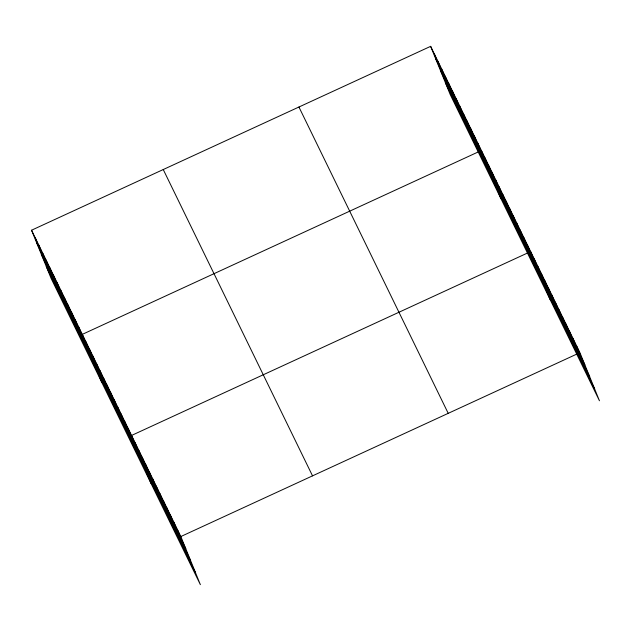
<?xml version="1.0" encoding="UTF-8"?>
<svg xmlns="http://www.w3.org/2000/svg" width="631" height="631" viewBox="0 0 631 631"><rect width="100%" height="100%" fill="white"/><g stroke="black" fill="none" stroke-linecap="round" stroke-linejoin="round"><path stroke-width="0.95" d="M31.55 230.22L180.829 536.539L200.366 584.661L51.087 278.342L31.55 230.22L430.634 46.339L579.913 352.658L599.45 400.78L450.171 94.461L430.634 46.339M528.013 252.786L131.564 435.453L151.109 483.575M180.829 536.539L577.278 353.873M435.635 58.651L584.905 364.97M440.43 70.467L589.709 376.794M445.376 82.645L594.654 388.964M298.936 107.018L448.215 413.337M163.248 169.534L312.526 475.861M36.551 242.533L185.829 548.852M41.346 254.348L190.625 560.667M46.292 266.527L195.571 572.845M576.387 345.441L581.388 357.753M572.869 338.216L577.87 350.528M569.351 330.999L574.352 343.311M565.833 323.774L570.834 336.094M562.316 316.557L567.316 328.869M558.798 309.34L563.798 321.652M555.28 302.115L560.281 314.427M551.762 294.898L556.763 307.21M548.244 287.673L553.237 299.985M544.719 280.456L549.719 292.768M541.201 273.231L546.201 285.551M537.683 266.014L542.684 278.326M534.165 258.797L539.166 271.109M530.647 251.572L550.193 299.693M527.13 244.355L532.13 256.667M523.612 237.13L528.612 249.442M520.094 229.913L525.095 242.225M516.576 222.688L521.569 235.008M513.05 215.471L518.051 227.783M509.532 208.254L514.533 220.566M506.015 201.029L511.015 213.341M502.497 193.812L507.498 206.124M498.979 186.587L503.98 198.899M495.461 179.37L500.462 191.682M491.943 172.145L496.944 184.465M488.426 164.928L493.426 177.24M484.908 157.711L489.908 170.023M500.927 198.615L481.39 150.486L82.306 334.367L101.843 382.489M477.762 143.048L482.762 155.36M474.133 135.61L479.134 147.922M470.513 128.172L475.514 140.484M466.885 120.734L471.885 133.046M463.257 113.288L468.257 125.608M459.636 105.85L464.637 118.163M456.008 98.412L461.009 110.725M452.388 90.974L457.38 103.287M448.759 83.537L453.76 95.849M445.131 76.099L450.132 88.411M441.511 68.653L446.511 80.973M437.882 61.215L442.883 73.527M434.254 53.777L439.255 66.089M177.311 529.314L182.312 541.627M173.793 522.097L178.786 534.41M170.267 514.88L175.268 527.193M166.75 507.655L171.75 519.968M163.232 500.438L168.232 512.751M159.714 493.213L164.715 505.526M156.196 485.996L161.197 498.309M152.678 478.771L157.679 491.092M149.161 471.554L154.161 483.867M145.643 464.337L150.643 476.65M142.125 457.112L147.118 469.425M138.599 449.895L143.6 462.207M135.081 442.67L140.082 454.983M128.046 428.228L133.046 440.548M124.528 421.011L129.529 433.323M121.01 413.794L126.011 426.106M117.492 406.569L122.493 418.881M113.974 399.352L118.975 411.664M110.457 392.127L115.457 404.439M106.939 384.91L111.932 397.222M103.413 377.685L108.414 390.005M99.895 370.468L104.896 382.78M96.377 363.251L101.378 375.563M92.86 356.026L97.86 368.338M89.342 348.809L94.342 361.121M85.824 341.584L90.825 353.896M78.678 326.929L83.678 339.241M75.057 319.491L80.05 331.803M71.429 312.045L76.43 324.366M67.801 304.607L72.802 316.92M64.181 297.169L69.181 309.482M60.552 289.732L65.553 302.044M56.924 282.294L61.925 294.606M53.304 274.856L58.304 287.168M49.675 267.41L54.676 279.73M46.055 259.972L51.048 272.284M42.427 252.534L47.428 264.846M38.799 245.096L43.799 257.409M35.178 237.658L40.179 249.971"/></g></svg>
